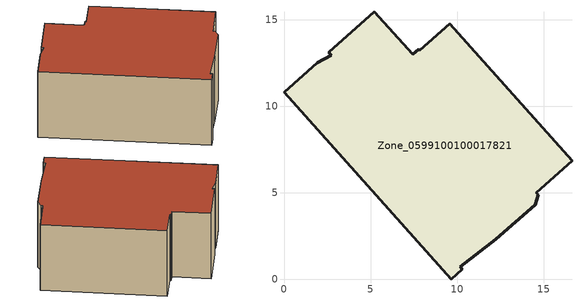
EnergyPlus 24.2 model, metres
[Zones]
Zone_0599100100017821
 floor ground (C_G): 14.5,4.31 12.23,2.31 10.18,0.71 10.31,0.57 9.67,0 0,10.79 1.91,12.5 2.72,12.95 2.58,13.1 5.21,15.46 7.43,12.99 7.77,13.3 7.85,13.22 9.58,14.75 16.64,6.85 14.58,5 14.68,4.89 z0
 wall outside (C_F): 0,10.79 9.67,0 10.31,0.57 10.18,0.71 12.23,2.31 14.5,4.31 14.68,4.89 14.58,5 16.64,6.85 9.58,14.75 7.85,13.22 7.77,13.3 7.43,12.99 5.21,15.46 2.58,13.1 2.72,12.95 1.91,12.5 0,10.79 z0:6.63
 roof outside (C_R): 16.64,6.85 9.58,14.75 7.85,13.22 7.77,13.3 7.43,12.99 5.21,15.46 2.58,13.1 2.72,12.95 1.91,12.5 0,10.79 9.67,0 10.31,0.57 10.18,0.71 12.23,2.31 14.5,4.31 14.68,4.89 14.58,5 z6.63
[BUILDING]
Pand.0599100100017821: North Axis=0; Terrain=City; Loads Convergence Tolerance Value=0.04; Temperature Convergence Tolerance Value=0.4; Solar Distribution=FullExterior; Maximum Number of Warmup Days=25; Minimum Number of Warmup Days=1
[Site:Location]
Rotterdam.The.Hague.AP_ZH_NLD Design_Conditions: Latitude=51.96; Longitude=4.45; Time Zone=1; Elevation=-4.5
[SITE:GROUNDTEMPERATURE:BUILDINGSURFACE]
18, 18, 18, 18, 18, 18, 18, 18, 18, 18, 18, 18
[MATERIAL] Thermal Absorptance=0.9; Solar Absorptance=0.7; Visible Absorptance=0.7
Name | Roughness | Thickness | Conductivity | Density | Specific Heat
G.D.2015-2018 | MediumSmooth | 0.15 | 0.0428571 | 540 | 1210
F.D.2015-2018 | Rough | 0.3 | 0.0666667 | 1920 | 840
R.D.2015-2018 | MediumRough | 0.2 | 0.0333333 | 1500 | 1000
[CONSTRUCTION]
C_G: G.D.2015-2018
C_F: F.D.2015-2018
C_R: R.D.2015-2018
[ZONE]
Zone_0599100100017821: Type=1; Multiplier=1; Ceiling Height=Autocalculate; Volume=Autocalculate; Floor Area=autocalculate; Part of Total Floor Area=Yes
[ZONEINFILTRATION:DESIGNFLOWRATE]
Infil_Zone_0599100100017821: Zone or ZoneList or Space or SpaceList=Zone_0599100100017821; Schedule=AlwaysOn; Design Flow Rate Calculation Method=Flow/Area; Flow Rate per Floor Area=0.0021; Constant Term Coefficient=1; Temperature Term Coefficient=0; Velocity Term Coefficient=0; Velocity Squared Term Coefficient=0
[HVACTEMPLATE:ZONE:IDEALLOADSAIRSYSTEM]
Zone_0599100100017821: Maximum Heating Supply Air Temperature=50; Minimum Cooling Supply Air Temperature=13; Maximum Heating Supply Air Humidity Ratio=0.0156; Minimum Cooling Supply Air Humidity Ratio=0.0077; Heating Limit=NoLimit; Cooling Limit=NoLimit; Dehumidification Control Type=ConstantSensibleHeatRatio; Cooling Sensible Heat Ratio=0.7; Dehumidification Setpoint=60; Humidification Control Type=None; Humidification Setpoint=30; Outdoor Air Method=None; Outdoor Air Flow Rate per Person=0.00944; Outdoor Air Flow Rate per Zone Floor Area=0; Outdoor Air Flow Rate per Zone=0; Demand Controlled Ventilation Type=None; Outdoor Air Economizer Type=NoEconomizer; Heat Recovery Type=None; Sensible Heat Recovery Effectiveness=0.7; Latent Heat Recovery Effectiveness=0.65
[ZONECONTROL:THERMOSTAT]
ThermostatControl_Zone_0599100100017821: Zone or ZoneList=Zone_0599100100017821; Control Type Schedule=DualSetpointControlType; Control 1=Thermostat_Zone_0599100100017821; Temperature Difference Between Cutout And Setpoint=0
[THERMOSTATSETPOINT:DUALSETPOINT]
Thermostat_Zone_0599100100017821: Heating Setpoint Temperature Schedule=HeatingSetpoint_Zone_0599100100017821; Cooling Setpoint Temperature Schedule=CoolingSetpoint_Zone_0599100100017821
[SCHEDULE:COMPACT]
HeatingSetpoint_Zone_0599100100017821: Through: 12/31, For: AllDays, Until: 24:00, 21
CoolingSetpoint_Zone_0599100100017821: Through: 12/31, For: AllDays, Until: 24:00, 24
DualSetpointControlType: Through: 12/31, For: AllDays, Until: 24:00, 4
AlwaysOn: Through: 12/31, For: AllDays, Until: 24:00, 1
